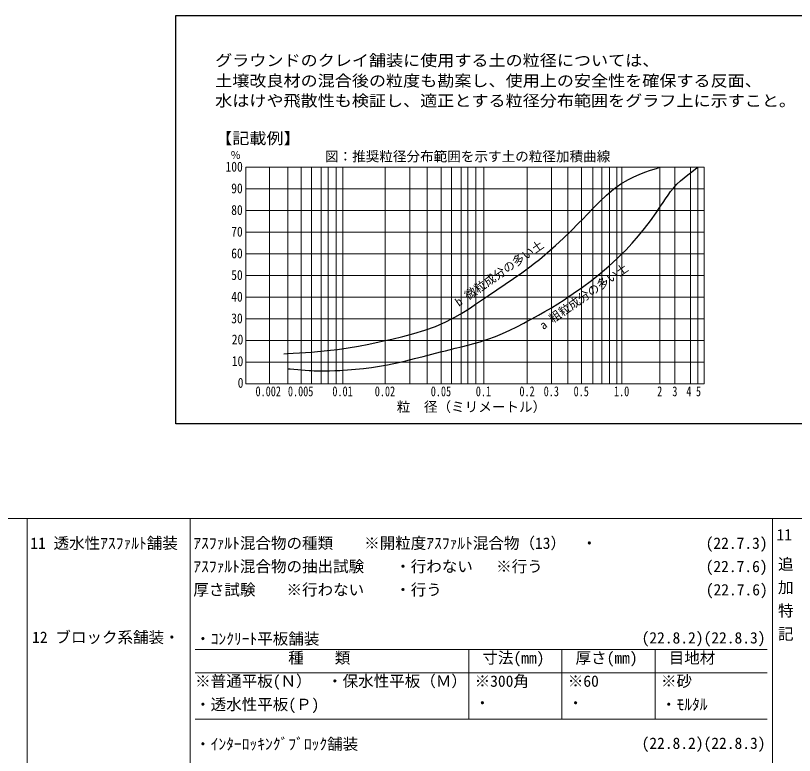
# Model space of a CAD drawing. Units: millimetres on the paper. Extents: x -692 to 396, y -285 to 415.
# Drawn here: x -195 to 5.6, y 223.9 to 414.6 of the extents above; entities that cross this region are included whole.
import ezdxf
from ezdxf.enums import TextEntityAlignment as Align

# ---------------------------------------------------------------- set-up
doc = ezdxf.new("R2010")
doc.units = ezdxf.units.MM
for name, color, linetype, lineweight in [('0-1_文字', 7, 'Continuous', 18), ('0-2_文字', 7, 'Continuous', 18), ('0-3_文字', 4, 'Continuous', 18), ('0-7', 1, 'Continuous', 25), ('1-1', 7, 'Continuous', 18)]:
    doc.layers.add(name, color=color, linetype=linetype, lineweight=lineweight)
doc.styles.add('@ＭＳ ゴシック', font='')
doc.styles.add('ＭＳ ゴシック', font='')
doc.styles.get('@ＭＳ ゴシック').set_extended_font_data('@MS Gothic')
doc.styles.get('ＭＳ ゴシック').set_extended_font_data('MS Gothic')

msp = doc.modelspace()

# ---------------------------------------------------------------- linework, layer by layer
at = {"layer": '0-1_文字', "color": 4}
for p, q in [((-148.746, 251.219), (-1.375, 251.219)), ((-78.246, 233.219), (-78.246, 251.219)), ((-54.246, 233.219), (-54.246, 251.219)), ((-30.246, 233.219), (-30.246, 251.219)), ((-148.746, 245.219), (-1.375, 245.219)), ((-148.746, 233.219), (-1.375, 233.219))]:
    msp.add_line(p, q, dxfattribs=at)
at = {"layer": '0-2_文字', "color": 4}
for p, q in [((-192, 284.958), (-192, -260.558)), ((-150, 284.958), (-150, -259.758))]:
    msp.add_line(p, q, dxfattribs=at)
at = {"layer": '0-7', "color": 4, "lineweight": 18}
for p, q in [((-135.686, 375.514), (-17.662, 375.514)), ((-135.686, 375.514), (-135.686, 319.665)), ((-129.564, 375.514), (-129.564, 319.665)), ((-124.832, 375.514), (-124.832, 319.665)), ((-121.468, 375.514), (-121.468, 319.665)), ((-118.796, 319.665), (-118.796, 375.514)), ((-116.284, 375.514), (-116.284, 319.665)), ((-114.441, 319.665), (-114.441, 375.514)), ((-112.379, 375.514), (-112.379, 319.665)), ((-110.694, 375.514), (-110.694, 319.665)), ((-99.767, 319.665), (-99.767, 375.514)), ((-93.432, 375.514), (-93.432, 319.665)), ((-89.013, 319.665), (-89.013, 375.514)), ((-85.342, 375.514), (-85.342, 319.665)), ((-82.678, 319.665), (-82.678, 375.514)), ((-80.226, 375.514), (-80.226, 319.665)), ((-78.463, 319.665), (-78.463, 375.514)), ((-76.478, 375.514), (-76.478, 319.665)), ((-74.42, 319.665), (-74.42, 375.514)), ((-63.187, 375.514), (-63.187, 319.665)), ((-56.934, 319.665), (-56.934, 375.514)), ((-52.729, 375.514), (-52.729, 319.665)), ((-49.222, 319.665), (-49.222, 375.514)), ((-46.304, 375.514), (-46.304, 319.665)), ((-44.01, 319.665), (-44.01, 375.514)), ((-42.022, 375.514), (-42.022, 319.665)), ((-40.132, 319.665), (-40.132, 375.514)), ((-38.829, 375.514), (-38.829, 319.665)), ((-29.055, 319.665), (-29.055, 375.514)), ((-25.147, 375.514), (-25.147, 319.665)), ((-21.162, 319.665), (-21.162, 375.514)), ((-19.224, 319.665), (-19.224, 375.514)), ((-17.662, 319.665), (-17.662, 375.514)), ((-135.686, 369.929), (-17.662, 369.929)), ((-135.686, 364.345), (-17.662, 364.345)), ((-135.686, 358.76), (-17.662, 358.76)), ((-135.686, 353.175), (-17.662, 353.175)), ((-135.686, 347.59), (-17.662, 347.59)), ((-135.686, 342.005), (-17.662, 342.005)), ((-135.686, 336.42), (-17.662, 336.42)), ((-135.686, 330.835), (-17.662, 330.835)), ((-135.686, 325.25), (-17.662, 325.25)), ((-135.686, 319.665), (-17.662, 319.665))]:
    msp.add_line(p, q, dxfattribs=at)
at = {"layer": '0-7'}
for p, q in [((-31.407, 374.736), (-29.92, 375.232)), ((-29.92, 375.232), (-29.055, 375.514)), ((-19.817, 375.089), (-19.224, 375.514)), ((-35.747, 373.052), (-34.329, 373.661)), ((-34.329, 373.661), (-32.88, 374.217)), ((-32.88, 374.217), (-31.407, 374.736)), ((-22.809, 372.817), (-21.834, 373.596)), ((-21.834, 373.596), (-20.834, 374.35)), ((-20.834, 374.35), (-19.817, 375.089)), ((-40.956, 369.861), (-39.054, 371.235)), ((-39.054, 371.235), (-37.9, 371.948)), ((-37.9, 371.948), (-37.124, 372.377)), ((-37.124, 372.377), (-35.747, 373.052)), ((-24.637, 371.149), (-23.746, 372.005)), ((-23.746, 372.005), (-22.809, 372.817)), ((-42.766, 368.337), (-40.956, 369.861)), ((-26.934, 368.346), (-26.264, 369.259)), ((-26.264, 369.259), (-25.558, 370.138)), ((-25.558, 370.138), (-25.128, 370.629)), ((-25.128, 370.629), (-24.637, 371.149)), ((-44.505, 366.703), (-42.766, 368.337)), ((-28.209, 366.458), (-27.579, 367.409)), ((-27.579, 367.409), (-26.934, 368.346)), ((-46.197, 364.996), (-44.505, 366.703)), ((-29.201, 364.948), (-28.835, 365.501)), ((-28.835, 365.501), (-28.209, 366.458)), ((-48.832, 362.249), (-47.866, 363.257)), ((-47.866, 363.257), (-46.197, 364.996)), ((-31.453, 361.739), (-30.01, 363.756)), ((-30.01, 363.756), (-29.201, 364.948)), ((-49.957, 361.09), (-48.832, 362.249)), ((-32.956, 359.773), (-31.453, 361.739)), ((-51.914, 359.125), (-49.957, 361.09)), ((-34.519, 357.859), (-32.956, 359.773)), ((-55.915, 355.337), (-53.898, 357.206)), ((-53.898, 357.206), (-51.914, 359.125)), ((-36.142, 355.999), (-34.519, 357.859)), ((-57.972, 353.524), (-55.915, 355.337)), ((-37.825, 354.195), (-36.142, 355.999)), ((-60.075, 351.769), (-57.972, 353.524)), ((-40.031, 352.003), (-38.829, 353.175)), ((-38.829, 353.175), (-37.825, 354.195)), ((-61.318, 350.781), (-60.075, 351.769)), ((-42.165, 350.045), (-40.031, 352.003)), ((-64.596, 348.333), (-62.509, 349.868)), ((-62.509, 349.868), (-61.318, 350.781)), ((-44.37, 348.162), (-42.165, 350.045)), ((-66.718, 346.837), (-64.596, 348.333)), ((-46.638, 346.353), (-44.37, 348.162)), ((-71.026, 343.915), (-68.864, 345.369)), ((-68.864, 345.369), (-66.718, 346.837)), ((-48.962, 344.614), (-46.638, 346.353)), ((-73.192, 342.464), (-71.026, 343.915)), ((-51.334, 342.944), (-48.962, 344.614)), ((-76.522, 340.21), (-75.209, 341.101)), ((-75.209, 341.101), (-74.447, 341.617)), ((-74.447, 341.617), (-73.192, 342.464)), ((-55.308, 340.345), (-53.671, 341.387)), ((-53.671, 341.387), (-52.729, 342.005)), ((-52.729, 342.005), (-51.334, 342.944)), ((-79.168, 338.47), (-77.84, 339.33)), ((-77.84, 339.33), (-76.522, 340.21)), ((-58.63, 338.341), (-56.961, 339.33)), ((-56.961, 339.33), (-55.308, 340.345)), ((-81.875, 336.853), (-80.511, 337.641)), ((-80.511, 337.641), (-79.168, 338.47)), ((-62.013, 336.438), (-60.314, 337.378)), ((-60.314, 337.378), (-58.63, 338.341)), ((-86.855, 334.516), (-84.186, 335.669)), ((-84.186, 335.669), (-82.678, 336.42)), ((-82.678, 336.42), (-81.875, 336.853)), ((-65.86, 334.43), (-64.049, 335.354)), ((-64.049, 335.354), (-63.006, 335.904)), ((-63.006, 335.904), (-62.013, 336.438)), ((-92.397, 332.653), (-89.597, 333.519)), ((-89.597, 333.519), (-86.855, 334.516)), ((-69.541, 332.708), (-67.69, 333.545)), ((-67.69, 333.545), (-65.86, 334.43)), ((-99.767, 330.835), (-98.101, 331.207)), ((-98.101, 331.207), (-95.237, 331.891)), ((-95.237, 331.891), (-92.397, 332.653)), ((-74.42, 330.835), (-73.309, 331.215)), ((-73.309, 331.215), (-71.413, 331.929)), ((-71.413, 331.929), (-69.541, 332.708)), ((-109.357, 328.989), (-106.676, 329.446)), ((-106.676, 329.446), (-103.997, 329.952)), ((-103.997, 329.952), (-101.32, 330.5)), ((-101.32, 330.5), (-99.767, 330.835)), ((-81.721, 328.856), (-80.113, 329.247)), ((-80.113, 329.247), (-78.51, 329.651)), ((-78.51, 329.651), (-76.915, 330.08)), ((-76.915, 330.08), (-75.332, 330.544)), ((-75.332, 330.544), (-74.42, 330.835)), ((-125.923, 327.457), (-125.015, 327.502)), ((-125.015, 327.502), (-123.451, 327.581)), ((-123.451, 327.581), (-121.887, 327.666)), ((-121.887, 327.666), (-120.325, 327.762)), ((-120.325, 327.762), (-118.764, 327.872)), ((-118.764, 327.872), (-117.206, 328)), ((-117.206, 328), (-116.304, 328.084)), ((-116.304, 328.084), (-114.738, 328.249)), ((-114.738, 328.249), (-112.044, 328.587)), ((-112.044, 328.587), (-109.357, 328.989)), ((-90.014, 326.761), (-87.787, 327.341)), ((-87.787, 327.341), (-85.558, 327.916)), ((-85.558, 327.916), (-84.262, 328.24)), ((-84.262, 328.24), (-83.33, 328.468)), ((-83.33, 328.468), (-81.721, 328.856)), ((-98.017, 324.847), (-96.713, 325.123)), ((-96.713, 325.123), (-94.473, 325.637)), ((-94.473, 325.637), (-92.241, 326.188)), ((-92.241, 326.188), (-90.014, 326.761)), ((-124.833, 323.583), (-124.269, 323.531)), ((-124.269, 323.531), (-123.295, 323.442)), ((-123.295, 323.442), (-122.321, 323.357)), ((-122.321, 323.357), (-121.347, 323.278)), ((-121.347, 323.278), (-120.372, 323.207)), ((-120.372, 323.207), (-119.397, 323.147)), ((-119.397, 323.147), (-118.831, 323.118)), ((-118.831, 323.118), (-118.069, 323.087)), ((-118.069, 323.087), (-116.753, 323.053)), ((-116.753, 323.053), (-115.436, 323.043)), ((-115.436, 323.043), (-114.119, 323.056)), ((-114.119, 323.056), (-112.802, 323.092)), ((-112.802, 323.092), (-111.485, 323.148)), ((-111.485, 323.148), (-110.722, 323.19)), ((-110.722, 323.19), (-109.516, 323.269)), ((-109.516, 323.269), (-107.441, 323.442)), ((-107.441, 323.442), (-105.37, 323.664)), ((-105.37, 323.664), (-103.305, 323.932)), ((-103.305, 323.932), (-101.248, 324.249)), ((-101.248, 324.249), (-99.2, 324.613)), ((-99.2, 324.613), (-98.017, 324.847))]:
    msp.add_line(p, q, dxfattribs=at)
msp.add_lwpolyline([(-153.718, 414.628), (18.315, 414.628), (18.315, 309.345), (-153.718, 309.345)], close=True, dxfattribs=at)
at = {"layer": '1-1'}
msp.add_line((0, 284.958), (0, -260.558), dxfattribs=at)
msp.add_lwpolyline([(-396, -284.958), (-396, 284.958), (396, 284.958), (396, -284.958)], dxfattribs=at)

# ---------------------------------------------------------------- texts
at = {"layer": '0-1_文字', "style": 'ＭＳ ゴシック'}
for s, p in [('11', (-191.212, 276.282)), ('透水性ｱｽﾌｧﾙﾄ舗装', (-185.212, 276.282)), ('ｱｽﾌｧﾙﾄ混合物の種類\u3000\u3000※開粒度ｱｽﾌｧﾙﾄ混合物（13）\u3000・ \u3000\u3000       \u3000(22.7.3)', (-149.212, 276.282)), ('ｱｽﾌｧﾙﾄ混合物の抽出試験\u3000\u3000・行わない\u3000 ※行う\u3000\u3000       \u3000\u3000\u3000  \u3000(22.7.6)', (-149.212, 270.282)), ('厚さ試験\u3000\u3000※行わない\u3000\u3000・行う\u3000\u3000  \u3000\u3000\u3000\u3000\u3000\u3000\u3000\u3000\u3000\u3000\u3000\u3000\u3000\u3000(22.7.6)', (-149.212, 264.282)), ('12', (-190.746, 252.027)), ('ブロック系舗装・', (-184.746, 252.027)), ('・ｺﾝｸﾘｰﾄ平板舗装\u3000\u3000\u3000\u3000\u3000\u3000\u3000\u3000 \u3000\u3000\u3000\u3000\u3000\u3000\u3000\u3000\u3000\u3000   ', (-148.746, 251.634)), ('(22.8.2)(22.8.3)', (-33.74, 251.884)), ('\u3000\u3000        種\u3000\u3000類', (-148.746, 246.719)), (' 寸法(mm)', (-76.746, 246.719)), (' 厚さ(mm)', (-52.746, 246.719)), (' 目地材', (-28.746, 246.719)), ('※普通平板(Ｎ）\u3000・保水性平板（Ｍ）', (-148.746, 240.719)), ('※300角', (-76.746, 240.719)), ('※砂', (-28.746, 240.719)), ('※60', (-52.746, 240.719)), ('・透水性平板(Ｐ)', (-148.746, 234.719)), ('・ﾓﾙﾀﾙ', (-28.746, 234.719)), ('・\u3000', (-76.746, 235.082)), ('・\u3000', (-52.746, 235.082)), ('・ｲﾝﾀｰﾛｯｷﾝｸﾞﾌﾞﾛｯｸ舗装\u3000\u3000\u3000           \u3000\u3000\u3000\u3000\u3000\u3000\u3000\u3000\u3000', (-148.746, 224.51)), ('(22.8.2)(22.8.3)', (-33.74, 224.706))]:
    msp.add_text(s, height=2.933, dxfattribs=at).set_placement(p, align=Align.BOTTOM_LEFT)
at = {"layer": '0-3_文字', "color": 7, "style": 'ＭＳ ゴシック'}
msp.add_text('11', height=2.933, dxfattribs=at).set_placement((1, 278.434), align=Align.BOTTOM_LEFT)
at = {"layer": '0-3_文字', "color": 7, "style": '@ＭＳ ゴシック'}
msp.add_text('\u3000追 加 特 記', height=2.933, rotation=270, dxfattribs=at).set_placement((1, 279.267), align=Align.BOTTOM_LEFT)
at = {"layer": '0-7', "color": 7, "style": 'ＭＳ ゴシック'}
for s, height, width, p in [('グラウンドのクレイ舗装に使用する土の粒径については、', 2.933, 1.1, (-143.581, 400.727)), ('土壌改良材の混合後の粒度も勘案し、使用上の安全性を確保する反面、', 2.933, 1.1, (-143.581, 395.477)), ('水はけや飛散性も検証し、適正とする粒径分布範囲をグラフ上に示すこと。', 2.933, 1.1, (-143.581, 390.337)), ('【記載例】', 2.933, 1.1, (-143.581, 380.646)), ('100', 2.566, 0.85, (-140.918, 373.623)), ('90', 2.566, 0.85, (-139.455, 368.038)), ('80', 2.566, 0.85, (-139.455, 362.453)), ('70', 2.566, 0.85, (-139.455, 356.868)), ('60', 2.566, 0.85, (-139.455, 351.283)), ('50', 2.566, 0.85, (-139.455, 345.698)), ('40', 2.566, 0.85, (-139.455, 340.113)), ('30', 2.566, 0.85, (-139.455, 334.528)), ('20', 2.566, 0.85, (-139.313, 329.085)), ('10', 2.566, 0.85, (-139.313, 323.5)), ('0', 2.566, 0.85, (-137.78, 317.915)), ('0.002', 2.566, 0.75, (-133.189, 315.719)), ('0.005', 2.566, 0.75, (-124.843, 315.719)), ('0.01', 2.566, 0.75, (-113.394, 315.719)), ('0.02', 2.566, 0.75, (-102.467, 315.719)), ('0.05', 2.566, 0.75, (-88.042, 315.719)), ('0.1', 2.566, 0.75, (-76.445, 315.719)), ('0.2', 2.566, 0.75, (-65.212, 315.719)), ('0.3', 2.566, 0.75, (-58.959, 315.719)), ('0.5', 2.566, 0.75, (-51.247, 315.719)), ('1.0', 2.566, 0.75, (-40.854, 315.719)), ('2', 2.566, 0.75, (-29.73, 315.719)), ('3', 2.566, 0.75, (-25.822, 315.719)), ('4', 2.566, 0.75, (-22.223, 315.719)), ('5', 2.566, 0.75, (-19.741, 315.719))]:
    msp.add_text(s, height=height, dxfattribs=dict(at, width=width)).set_placement(p, align=Align.BOTTOM_LEFT)
for s, height, p in [('％', 1.979, (-139.664, 377.043)), ('図：推奨粒径分布範囲を示す土の粒径加積曲線', 2.566, (-115.299, 376.278)), ('粒\u3000径（ミリメートル）', 2.566, (-96.817, 311.722))]:
    msp.add_text(s, height=height, dxfattribs=at).set_placement(p, align=Align.BOTTOM_LEFT)
for s, p in [('b 微粒成分の多い土', (-80.419, 338.99)), ('a 粗粒成分の多い土', (-58.671, 333.018))]:
    msp.add_text(s, height=2.199, rotation=35, dxfattribs=at).set_placement(p, align=Align.BOTTOM_LEFT)

doc.saveas('drawing.dxf')
